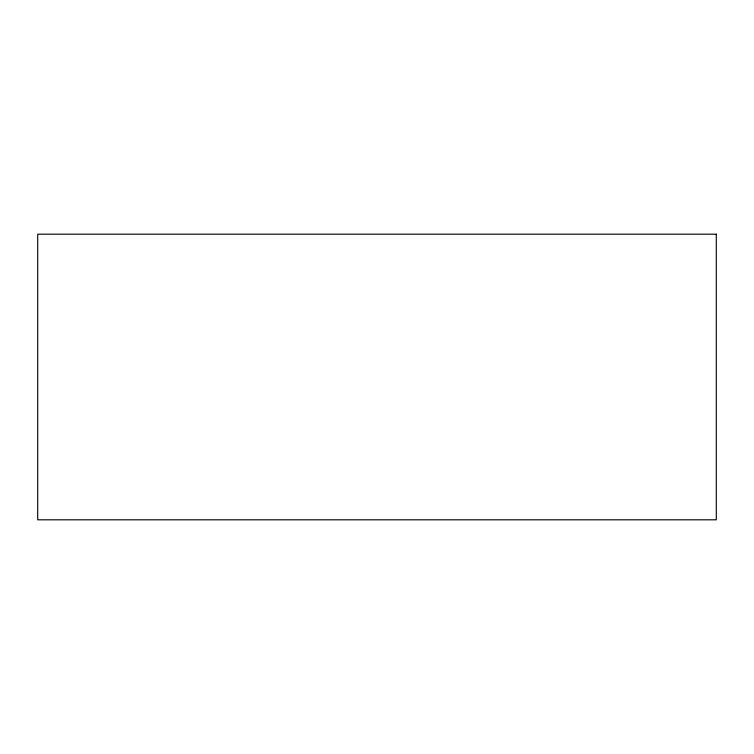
<?xml version="1.0" encoding="UTF-8"?>
<svg xmlns="http://www.w3.org/2000/svg" width="754" height="754" viewBox="0 0 754 754"><rect width="100%" height="100%" fill="white"/><g stroke="black" fill="none" stroke-linecap="round" stroke-linejoin="round"><path stroke-width="1.13" d="M716.3 234.192L37.7 234.192L37.7 519.808L716.3 519.808L716.3 234.192"/></g></svg>
